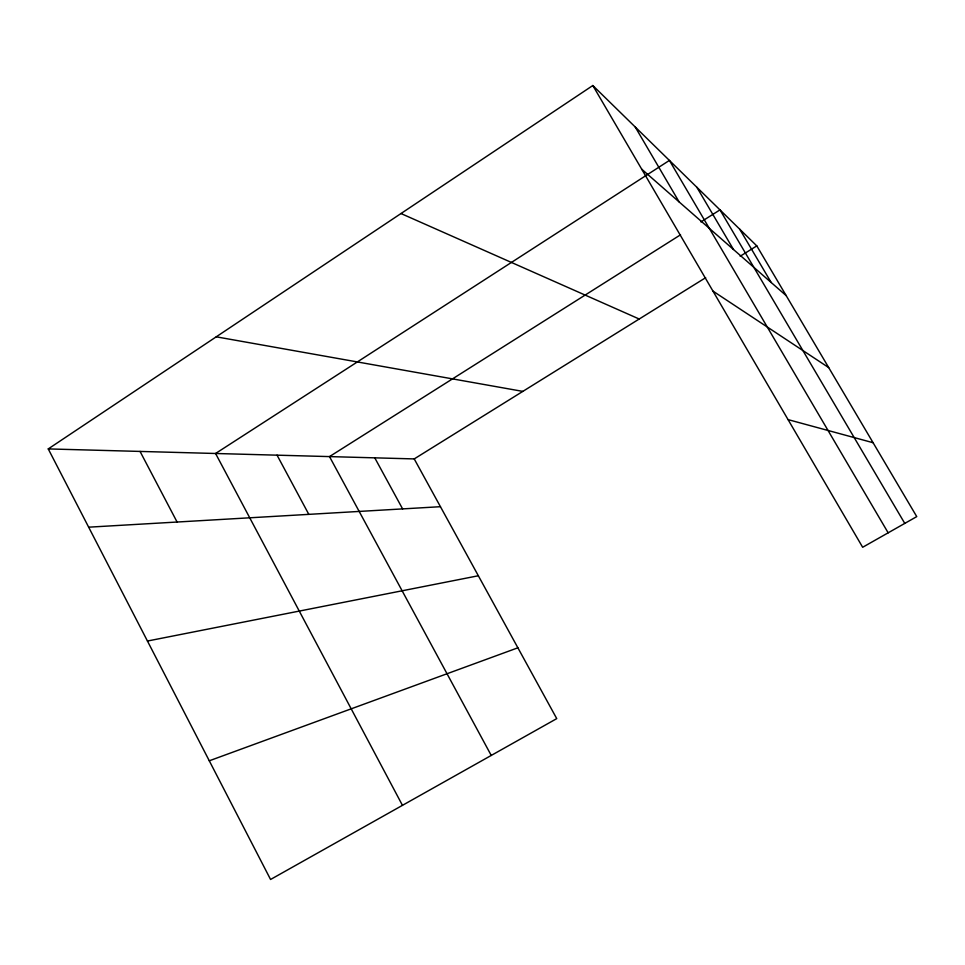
<?xml version="1.0" encoding="UTF-8"?>
<svg xmlns="http://www.w3.org/2000/svg" width="965" height="965" viewBox="0 0 965 965"><rect width="100%" height="100%" fill="white"/><g stroke="black" fill="none" stroke-linecap="round" stroke-linejoin="round"><path stroke-width="1.45" d="M48.25 448.918L414.226 458.918L556.745 718.623L270.562 879.477L48.25 448.918L592.824 85.523L756.801 245.894L916.75 516.613L862.662 547.276L592.824 85.523M680.542 234.797L329.499 456.602L491.245 755.438M700.904 221.938L719.986 209.888L904.772 523.404M414.226 458.918L705.668 277.691M740.179 256.232L756.801 245.894M209.284 760.794L517.879 647.804M147.452 641.037L478.351 575.755M88.659 527.18L440.45 506.697M216.232 336.821L522.825 391.392M788.067 419.618L873.096 442.718M400.982 213.53L639.204 319.017M712.954 291.104L828.706 367.593M641.713 169.177L786.198 295.64M739.733 229.2L771.204 282.516M696.851 187.258L733.484 249.501M888.162 532.825L669.408 160.419L215.569 453.49L402.453 805.341M635.187 126.958L679.131 201.926M374.77 457.844L402.61 508.905M277.052 455.166L308.812 514.357M140.058 451.427L177.09 522.029"/></g></svg>
